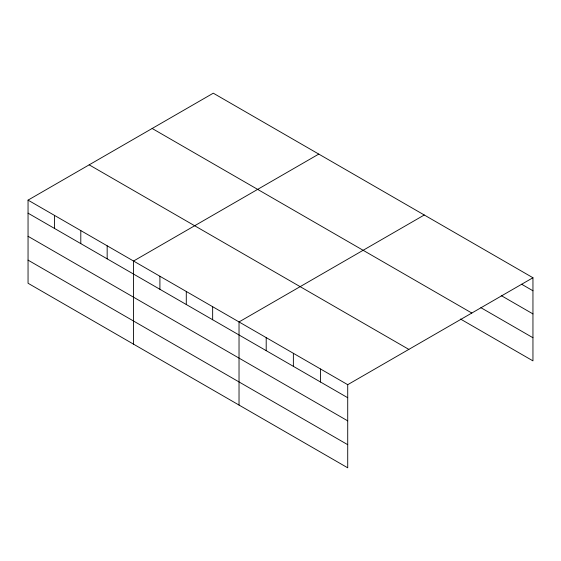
<?xml version="1.0" encoding="UTF-8"?>
<svg xmlns="http://www.w3.org/2000/svg" width="561" height="561" viewBox="0 0 561 561"><rect width="100%" height="100%" fill="white"/><g stroke="black" fill="none" stroke-linecap="round" stroke-linejoin="round"><path stroke-width="0.84" d="M28.05 200.13L347.715 384.685L347.715 467.811L28.05 283.256L28.05 200.13L213.285 93.189L532.95 277.744L532.95 360.87L460.49 319.034M318.774 154.093L133.539 261.033L133.539 344.159M424.263 214.996L239.028 321.937L239.028 405.063M347.715 384.685L532.95 277.744M521.632 284.238L532.95 290.773M501.246 295.605L532.95 313.908M480.868 307.673L532.95 337.736M152.157 128.476L471.822 313.038M89.178 164.843L408.843 349.398M28.05 213.166L347.715 397.721M28.05 236.293L347.715 420.855M28.05 260.129L347.715 444.684M320.541 368.998L320.541 382.034M293.368 353.311L293.368 366.347M266.202 337.624L266.202 350.66M212.654 306.713L212.654 319.749M186.287 291.489L186.287 304.518M159.913 276.264L159.913 289.294M107.165 245.809L107.165 258.845M80.798 230.585L80.798 243.614M54.424 215.361L54.424 228.39"/></g></svg>
